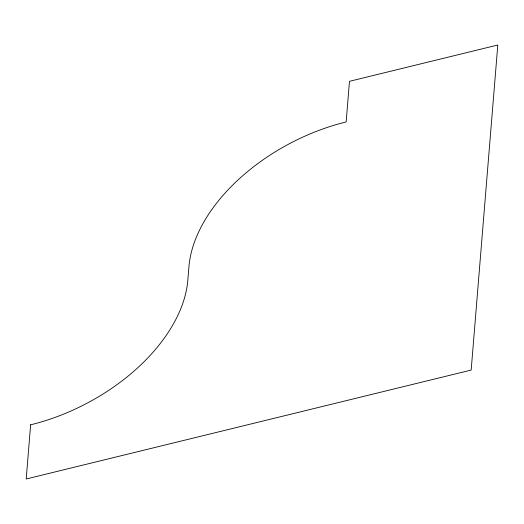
<?xml version="1.0" encoding="UTF-8"?>
<svg xmlns="http://www.w3.org/2000/svg" width="524" height="524" viewBox="0 0 524 524"><rect width="100%" height="100%" fill="white"/><g stroke="black" fill="none" stroke-linecap="round" stroke-linejoin="round"><path stroke-width="0.79" d="M30.634 424.813L26.2 478.988L471.174 370.068L497.8 45.012L349.475 81.318L346.148 121.948A159.231 98.905 -27.3 0 0 188.948 266.611L187.834 280.15A159.231 98.905 -27.3 0 1 30.634 424.813"/></g></svg>
